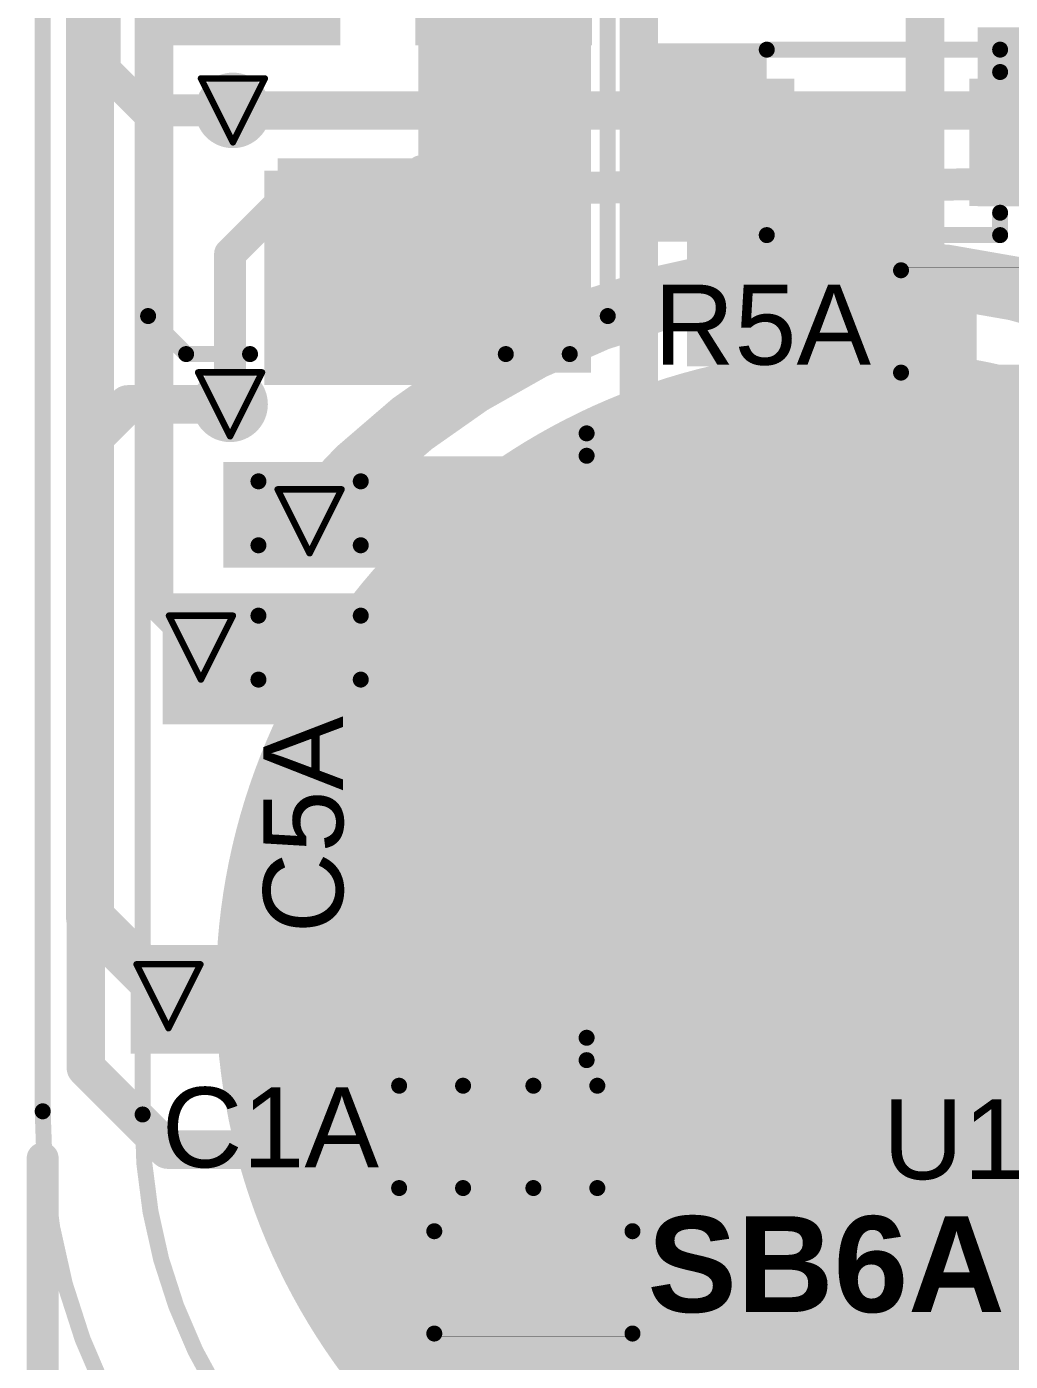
# Model space of a CAD drawing. Header units: inches. Extents: x -4.2 to 12.6, y -6.1 to 3.
# Drawn here: x -3.7234 to -3.4157, y -5.362 to -4.9446 of the extents above; entities that cross this region are included whole.
import ezdxf

# ---------------------------------------------------------------- set-up
doc = ezdxf.new("R2010")
doc.units = ezdxf.units.IN
doc.header["$MEASUREMENT"] = 0
for name, color, linetype in [('Board Outline', 216, 'Continuous'), ('Bottom Layer', 5, 'Continuous'), ('Bottom Overlay', 54, 'Continuous'), ('Bottom Paste', 16, 'Continuous'), ('Dimension', 6, 'Continuous'), ('Drill Drawing', 1, 'Continuous'), ('Flex_Ribbon Bottom Coverlay', 6, 'Continuous'), ('Flex_Ribbon Top Overlay', 2, 'Continuous'), ('Top Layer', 1, 'Continuous'), ('Top Paste', 8, 'Continuous'), ('Top Solder', 216, 'Continuous'), ('Via Holes', 16, 'Continuous')]:
    doc.layers.add(name, color=color, linetype=linetype)
doc.styles.add('Arial', font='', dxfattribs={"height": 0.2})
doc.styles.add('Arial_Bold', font='', dxfattribs={"height": 0.2})
doc.styles.get('Arial').set_extended_font_data('Arial')
doc.styles.get('Arial_Bold').set_extended_font_data('Arial', bold=True)

# ---------------------------------------------------------------- blocks, each defined once
blk = doc.blocks.new('_EMG________B_2')
at = {"layer": 'Bottom Layer'}
h = blk.add_hatch(color=5, dxfattribs=at)
edge = h.paths.add_edge_path()
edge.add_arc((0, -0.3932), 0.19685, 0, 360)
at = {"layer": 'Bottom Paste'}
h = blk.add_hatch(color=16, dxfattribs=at)
edge = h.paths.add_edge_path()
edge.add_arc((0, -0.3932), 0.19685, 0, 360)
at = {"layer": 'Flex_Ribbon Bottom Coverlay'}
h = blk.add_hatch(color=6, dxfattribs=at)
edge = h.paths.add_edge_path()
edge.add_arc((0, -0.3932), 0.20085, 0, 360)
h = blk.add_hatch(color=6, dxfattribs=at)
edge = h.paths.add_edge_path()
edge.add_arc((0, -0.3932), 0.20085, 0, 360)
at = {"layer": 'Bottom Overlay', "const_width": 0.005}
blk.add_lwpolyline([(-0.22375, -0.43172), (-0.22375, 0.43172)], dxfattribs=at)
blk.add_lwpolyline([(-0.06026, -0.59892, -0.414214), (-0.22375, -0.43172)], format="xyb", dxfattribs=at)
at = {"layer": 'Bottom Overlay', "const_width": 0.0025}
blk.add_lwpolyline([(-0.225, -0.43172, 1), (-0.2225, -0.43172, 1)], format="xyb", close=True, dxfattribs=at)
blk.add_lwpolyline([(-0.225, -0.43172, 1), (-0.2225, -0.43172, 1)], format="xyb", close=True, dxfattribs=at)
blk = doc.blocks.new('SOIC_8_4')
at = {"layer": 'Flex_Ribbon Top Overlay'}
blk.add_hatch(color=2, dxfattribs=at).paths.add_polyline_path([(-0.072, 0.062), (-0.059, 0.062), (-0.059, 0.088), (-0.072, 0.088)])
at = {"layer": 'Top Layer'}
for points in [[(-0.07579, 0.08681), (-0.07579, 0.06319), (-0.13681, 0.06319), (-0.13681, 0.08681)], [(0.13681, 0.08681), (0.13681, 0.06319), (0.07579, 0.06319), (0.07579, 0.08681)], [(-0.07579, 0.03681), (-0.07579, 0.01319), (-0.13681, 0.01319), (-0.13681, 0.03681)], [(0.13681, 0.03681), (0.13681, 0.01319), (0.07579, 0.01319), (0.07579, 0.03681)], [(-0.07579, -0.01319), (-0.07579, -0.03681), (-0.13681, -0.03681), (-0.13681, -0.01319)], [(0.13681, -0.01319), (0.13681, -0.03681), (0.07579, -0.03681), (0.07579, -0.01319)], [(-0.07579, -0.06319), (-0.07579, -0.08681), (-0.13681, -0.08681), (-0.13681, -0.06319)], [(0.13681, -0.06319), (0.13681, -0.08681), (0.07579, -0.08681), (0.07579, -0.06319)]]:
    blk.add_hatch(color=1, dxfattribs=at).paths.add_polyline_path(points)
at = {"layer": 'Top Paste'}
for points in [[(-0.07579, 0.08681), (-0.07579, 0.06319), (-0.13681, 0.06319), (-0.13681, 0.08681)], [(0.13681, 0.08681), (0.13681, 0.06319), (0.07579, 0.06319), (0.07579, 0.08681)], [(-0.07579, 0.03681), (-0.07579, 0.01319), (-0.13681, 0.01319), (-0.13681, 0.03681)], [(0.13681, 0.03681), (0.13681, 0.01319), (0.07579, 0.01319), (0.07579, 0.03681)], [(-0.07579, -0.01319), (-0.07579, -0.03681), (-0.13681, -0.03681), (-0.13681, -0.01319)], [(0.13681, -0.01319), (0.13681, -0.03681), (0.07579, -0.03681), (0.07579, -0.01319)], [(-0.07579, -0.06319), (-0.07579, -0.08681), (-0.13681, -0.08681), (-0.13681, -0.06319)], [(0.13681, -0.06319), (0.13681, -0.08681), (0.07579, -0.08681), (0.07579, -0.06319)]]:
    blk.add_hatch(color=8, dxfattribs=at).paths.add_polyline_path(points)
at = {"layer": 'Top Solder'}
for points in [[(-0.07179, 0.09081), (-0.07179, 0.05919), (-0.14081, 0.05919), (-0.14081, 0.09081)], [(-0.07179, 0.09081), (-0.07179, 0.05919), (-0.14081, 0.05919), (-0.14081, 0.09081)], [(0.14081, 0.09081), (0.14081, 0.05919), (0.07179, 0.05919), (0.07179, 0.09081)], [(0.14081, 0.09081), (0.14081, 0.05919), (0.07179, 0.05919), (0.07179, 0.09081)], [(-0.07179, 0.04081), (-0.07179, 0.00919), (-0.14081, 0.00919), (-0.14081, 0.04081)], [(-0.07179, 0.04081), (-0.07179, 0.00919), (-0.14081, 0.00919), (-0.14081, 0.04081)], [(0.14081, 0.04081), (0.14081, 0.00919), (0.07179, 0.00919), (0.07179, 0.04081)], [(0.14081, 0.04081), (0.14081, 0.00919), (0.07179, 0.00919), (0.07179, 0.04081)], [(-0.07179, -0.00919), (-0.07179, -0.04081), (-0.14081, -0.04081), (-0.14081, -0.00919)], [(-0.07179, -0.00919), (-0.07179, -0.04081), (-0.14081, -0.04081), (-0.14081, -0.00919)], [(0.14081, -0.00919), (0.14081, -0.04081), (0.07179, -0.04081), (0.07179, -0.00919)], [(0.14081, -0.00919), (0.14081, -0.04081), (0.07179, -0.04081), (0.07179, -0.00919)], [(-0.07179, -0.05919), (-0.07179, -0.09081), (-0.14081, -0.09081), (-0.14081, -0.05919)], [(-0.07179, -0.05919), (-0.07179, -0.09081), (-0.14081, -0.09081), (-0.14081, -0.05919)], [(0.14081, -0.05919), (0.14081, -0.09081), (0.07179, -0.09081), (0.07179, -0.05919)], [(0.14081, -0.05919), (0.14081, -0.09081), (0.07179, -0.09081), (0.07179, -0.05919)]]:
    blk.add_hatch(color=216, dxfattribs=at).paths.add_polyline_path(points)
at = {"layer": 'Flex_Ribbon Top Overlay', "const_width": 0.005}
for points in [[(0.07837, 0.098), (-0.07837, 0.098)], [(-0.07837, 0.098), (-0.07837, 0.091)], [(0.07837, 0.098), (0.07837, 0.091)], [(-0.148, 0.08), (-0.148, 0.07)], [(-0.143, 0.075), (-0.148, 0.08)], [(-0.143, 0.075), (-0.148, 0.07)], [(-0.07837, -0.091), (-0.07837, -0.098)], [(0.07837, -0.091), (0.07837, -0.098)], [(0.07837, -0.098), (-0.07837, -0.098)]]:
    blk.add_lwpolyline(points, dxfattribs=at)
at = {"layer": 'Flex_Ribbon Top Overlay', "const_width": 0.0025}
for points in [[(-0.07962, 0.098, 1), (-0.07712, 0.098, 1)], [(-0.07962, 0.098, 1), (-0.07712, 0.098, 1)], [(0.07712, 0.098, 1), (0.07962, 0.098, 1)], [(0.07712, 0.098, 1), (0.07962, 0.098, 1)], [(-0.07962, 0.091, 1), (-0.07712, 0.091, 1)], [(0.07712, 0.091, 1), (0.07962, 0.091, 1)], [(-0.14925, 0.08, 1), (-0.14675, 0.08, 1)], [(-0.14925, 0.08, 1), (-0.14675, 0.08, 1)], [(-0.14425, 0.075, 1), (-0.14175, 0.075, 1)], [(-0.14425, 0.075, 1), (-0.14175, 0.075, 1)], [(-0.14925, 0.07, 1), (-0.14675, 0.07, 1)], [(-0.14925, 0.07, 1), (-0.14675, 0.07, 1)], [(-0.07962, -0.091, 1), (-0.07712, -0.091, 1)], [(0.07712, -0.091, 1), (0.07962, -0.091, 1)], [(-0.07962, -0.098, 1), (-0.07712, -0.098, 1)], [(-0.07962, -0.098, 1), (-0.07712, -0.098, 1)], [(0.07712, -0.098, 1), (0.07962, -0.098, 1)], [(0.07712, -0.098, 1), (0.07962, -0.098, 1)]]:
    blk.add_lwpolyline(points, format="xyb", close=True, dxfattribs=at)
blk = doc.blocks.new('S______B______0402_7')
at = {"layer": 'Top Layer'}
for points in [[(-0.0275, -0.0125), (-0.0275, 0.0125), (-0.0095, 0.0125), (-0.0095, -0.0125)], [(0.0095, -0.0125), (0.0095, 0.0125), (0.0275, 0.0125), (0.0275, -0.0125)]]:
    blk.add_hatch(color=1, dxfattribs=at).paths.add_polyline_path(points)
at = {"layer": 'Top Paste'}
for points in [[(-0.0275, -0.0125), (-0.0275, 0.0125), (-0.0095, 0.0125), (-0.0095, -0.0125)], [(0.0095, -0.0125), (0.0095, 0.0125), (0.0275, 0.0125), (0.0275, -0.0125)]]:
    blk.add_hatch(color=8, dxfattribs=at).paths.add_polyline_path(points)
at = {"layer": 'Top Solder'}
for points in [[(-0.02967, -0.01467), (-0.02967, 0.01467), (-0.00733, 0.01467), (-0.00733, -0.01467)], [(-0.02967, -0.01467), (-0.02967, 0.01467), (-0.00733, 0.01467), (-0.00733, -0.01467)], [(0.00733, -0.01467), (0.00733, 0.01467), (0.02967, 0.01467), (0.02967, -0.01467)], [(0.00733, -0.01467), (0.00733, 0.01467), (0.02967, 0.01467), (0.02967, -0.01467)]]:
    blk.add_hatch(color=216, dxfattribs=at).paths.add_polyline_path(points)
at = {"layer": 'Flex_Ribbon Top Overlay'}
for points, const_width in [([(-0.031, 0.016), (0.031, 0.016)], 0.005), ([(-0.031, -0.016), (-0.031, 0.016)], 0.005), ([(0.031, -0.016), (0.031, 0.016)], 0.005), ([(-0.031, -0.016), (0.031, -0.016)], 0.005), ([(-0.032, -0.017), (0.032, -0.017)], 0.000127)]:
    blk.add_lwpolyline(points, dxfattribs=dict(at, const_width=const_width))
for points, const_width in [([(-0.03225, 0.016, 1), (-0.02975, 0.016, 1)], 0.0025), ([(-0.03225, 0.016, 1), (-0.02975, 0.016, 1)], 0.0025), ([(0.02975, 0.016, 1), (0.03225, 0.016, 1)], 0.0025), ([(0.02975, 0.016, 1), (0.03225, 0.016, 1)], 0.0025), ([(-0.03225, -0.016, 1), (-0.02975, -0.016, 1)], 0.0025), ([(-0.03225, -0.016, 1), (-0.02975, -0.016, 1)], 0.0025), ([(0.02975, -0.016, 1), (0.03225, -0.016, 1)], 0.0025), ([(0.02975, -0.016, 1), (0.03225, -0.016, 1)], 0.0025), ([(-0.03203, -0.017, 1), (-0.03197, -0.017, 1)], 0.0000635), ([(0.03197, -0.017, 1), (0.03203, -0.017, 1)], 0.0000635)]:
    blk.add_lwpolyline(points, format="xyb", close=True, dxfattribs=dict(at, const_width=const_width))
blk = doc.blocks.new('TC33X_2_104E__15')
at = {"layer": 'Top Layer'}
for points in [[(0.00787, 0.12992), (0.07087, 0.12992), (0.07087, 0.07087), (0.00787, 0.07087)], [(-0.02362, 0.02362), (0.02362, 0.02362), (0.02362, -0.02362), (-0.02362, -0.02362)], [(0.05512, 0.02362), (0.10236, 0.02362), (0.10236, -0.02362), (0.05512, -0.02362)]]:
    blk.add_hatch(color=1, dxfattribs=at).paths.add_polyline_path(points)
at = {"layer": 'Top Paste'}
for points in [[(0.00787, 0.12992), (0.07087, 0.12992), (0.07087, 0.07087), (0.00787, 0.07087)], [(-0.02362, 0.02362), (0.02362, 0.02362), (0.02362, -0.02362), (-0.02362, -0.02362)], [(0.05512, 0.02362), (0.10236, 0.02362), (0.10236, -0.02362), (0.05512, -0.02362)]]:
    blk.add_hatch(color=8, dxfattribs=at).paths.add_polyline_path(points)
at = {"layer": 'Top Solder'}
for points in [[(0.00387, 0.13392), (0.07487, 0.13392), (0.07487, 0.06687), (0.00387, 0.06687)], [(0.00387, 0.13392), (0.07487, 0.13392), (0.07487, 0.06687), (0.00387, 0.06687)], [(-0.02762, 0.02762), (0.02762, 0.02762), (0.02762, -0.02762), (-0.02762, -0.02762)], [(-0.02762, 0.02762), (0.02762, 0.02762), (0.02762, -0.02762), (-0.02762, -0.02762)], [(0.05112, 0.02762), (0.10636, 0.02762), (0.10636, -0.02762), (0.05112, -0.02762)], [(0.05112, 0.02762), (0.10636, 0.02762), (0.10636, -0.02762), (0.05112, -0.02762)]]:
    blk.add_hatch(color=216, dxfattribs=at).paths.add_polyline_path(points)
at = {"layer": 'Flex_Ribbon Top Overlay', "const_width": 0.005}
for points in [[(-0.02063, 0.1242), (-0.03252, 0.11231)], [(-0.00063, 0.1242), (-0.02063, 0.1242)], [(0.09937, 0.1242), (0.07937, 0.1242)], [(0.11126, 0.11231), (0.09937, 0.1242)], [(-0.03252, 0.11231), (-0.03252, -0.02776)], [(0.11126, 0.11231), (0.11126, -0.02776)], [(-0.043, 0), (-0.043, -0.01)], [(-0.038, -0.005), (-0.043, 0)], [(-0.038, -0.005), (-0.043, -0.01)], [(0.11126, -0.02776), (-0.03252, -0.02776)]]:
    blk.add_lwpolyline(points, dxfattribs=at)
at = {"layer": 'Flex_Ribbon Top Overlay', "const_width": 0.0025}
for points in [[(-0.02188, 0.1242, 1), (-0.01938, 0.1242, 1)], [(-0.02188, 0.1242, 1), (-0.01938, 0.1242, 1)], [(-0.00188, 0.1242, 1), (0.00062, 0.1242, 1)], [(0.07812, 0.1242, 1), (0.08062, 0.1242, 1)], [(0.09812, 0.1242, 1), (0.10062, 0.1242, 1)], [(0.09812, 0.1242, 1), (0.10062, 0.1242, 1)], [(-0.03377, 0.11231, 1), (-0.03127, 0.11231, 1)], [(-0.03377, 0.11231, 1), (-0.03127, 0.11231, 1)], [(0.11001, 0.11231, 1), (0.11251, 0.11231, 1)], [(0.11001, 0.11231, 1), (0.11251, 0.11231, 1)], [(-0.04425, 0, 1), (-0.04175, 0, 1)], [(-0.04425, 0, 1), (-0.04175, 0, 1)], [(-0.03925, -0.005, 1), (-0.03675, -0.005, 1)], [(-0.03925, -0.005, 1), (-0.03675, -0.005, 1)], [(-0.04425, -0.01, 1), (-0.04175, -0.01, 1)], [(-0.04425, -0.01, 1), (-0.04175, -0.01, 1)], [(-0.03377, -0.02776, 1), (-0.03127, -0.02776, 1)], [(-0.03377, -0.02776, 1), (-0.03127, -0.02776, 1)], [(0.11001, -0.02776, 1), (0.11251, -0.02776, 1)], [(0.11001, -0.02776, 1), (0.11251, -0.02776, 1)]]:
    blk.add_lwpolyline(points, format="xyb", close=True, dxfattribs=at)
blk = doc.blocks.new('R___0402_19')
at = {"layer": 'Top Layer'}
for points in [[(-0.0275, -0.0125), (-0.0275, 0.0125), (-0.0095, 0.0125), (-0.0095, -0.0125)], [(0.0095, -0.0125), (0.0095, 0.0125), (0.0275, 0.0125), (0.0275, -0.0125)]]:
    blk.add_hatch(color=1, dxfattribs=at).paths.add_polyline_path(points)
at = {"layer": 'Top Paste'}
for points in [[(-0.0275, -0.0125), (-0.0275, 0.0125), (-0.0095, 0.0125), (-0.0095, -0.0125)], [(0.0095, -0.0125), (0.0095, 0.0125), (0.0275, 0.0125), (0.0275, -0.0125)]]:
    blk.add_hatch(color=8, dxfattribs=at).paths.add_polyline_path(points)
at = {"layer": 'Top Solder'}
for points in [[(-0.02967, -0.01467), (-0.02967, 0.01467), (-0.00733, 0.01467), (-0.00733, -0.01467)], [(-0.02967, -0.01467), (-0.02967, 0.01467), (-0.00733, 0.01467), (-0.00733, -0.01467)], [(0.00733, -0.01467), (0.00733, 0.01467), (0.02967, 0.01467), (0.02967, -0.01467)], [(0.00733, -0.01467), (0.00733, 0.01467), (0.02967, 0.01467), (0.02967, -0.01467)]]:
    blk.add_hatch(color=216, dxfattribs=at).paths.add_polyline_path(points)
at = {"layer": 'Flex_Ribbon Top Overlay'}
for points, const_width in [([(0.031, 0.016), (-0.031, 0.016)], 0.005), ([(-0.031, 0.016), (-0.031, -0.016)], 0.005), ([(0.031, 0.016), (0.031, -0.016)], 0.005), ([(0.031, -0.016), (-0.031, -0.016)], 0.005), ([(0.032, -0.017), (-0.032, -0.017)], 0.000127)]:
    blk.add_lwpolyline(points, dxfattribs=dict(at, const_width=const_width))
for points, const_width in [([(-0.03225, 0.016, 1), (-0.02975, 0.016, 1)], 0.0025), ([(-0.03225, 0.016, 1), (-0.02975, 0.016, 1)], 0.0025), ([(0.02975, 0.016, 1), (0.03225, 0.016, 1)], 0.0025), ([(0.02975, 0.016, 1), (0.03225, 0.016, 1)], 0.0025), ([(-0.03225, -0.016, 1), (-0.02975, -0.016, 1)], 0.0025), ([(-0.03225, -0.016, 1), (-0.02975, -0.016, 1)], 0.0025), ([(0.02975, -0.016, 1), (0.03225, -0.016, 1)], 0.0025), ([(0.02975, -0.016, 1), (0.03225, -0.016, 1)], 0.0025), ([(-0.03203, -0.017, 1), (-0.03197, -0.017, 1)], 0.0000635), ([(0.03197, -0.017, 1), (0.03203, -0.017, 1)], 0.0000635)]:
    blk.add_lwpolyline(points, format="xyb", close=True, dxfattribs=dict(at, const_width=const_width))
blk = doc.blocks.new('SOD_323_27')
at = {"layer": 'Flex_Ribbon Top Overlay'}
for points in [[(-0.079, 0.019), (-0.036, 0.019), (-0.036, 0.031), (-0.079, 0.031)], [(-0.079, -0.02), (-0.062, -0.02), (-0.062, 0.02), (-0.079, 0.02)], [(-0.079, -0.031), (-0.036, -0.031), (-0.036, -0.019), (-0.079, -0.019)]]:
    blk.add_hatch(color=2, dxfattribs=at).paths.add_polyline_path(points)
at = {"layer": 'Top Layer'}
for points in [[(-0.02953, -0.01772), (-0.06102, -0.01772), (-0.06102, 0.01772), (-0.02953, 0.01772)], [(0.06102, -0.01772), (0.02953, -0.01772), (0.02953, 0.01772), (0.06102, 0.01772)]]:
    blk.add_hatch(color=1, dxfattribs=at).paths.add_polyline_path(points)
at = {"layer": 'Top Paste'}
for points in [[(-0.02953, -0.01772), (-0.06102, -0.01772), (-0.06102, 0.01772), (-0.02953, 0.01772)], [(0.06102, -0.01772), (0.02953, -0.01772), (0.02953, 0.01772), (0.06102, 0.01772)]]:
    blk.add_hatch(color=8, dxfattribs=at).paths.add_polyline_path(points)
at = {"layer": 'Top Solder'}
for points in [[(-0.02736, -0.01988), (-0.06319, -0.01988), (-0.06319, 0.01988), (-0.02736, 0.01988)], [(-0.02736, -0.01988), (-0.06319, -0.01988), (-0.06319, 0.01988), (-0.02736, 0.01988)], [(0.06319, -0.01988), (0.02736, -0.01988), (0.02736, 0.01988), (0.06319, 0.01988)], [(0.06319, -0.01988), (0.02736, -0.01988), (0.02736, 0.01988), (0.06319, 0.01988)]]:
    blk.add_hatch(color=216, dxfattribs=at).paths.add_polyline_path(points)
at = {"layer": 'Flex_Ribbon Top Overlay', "const_width": 0.005}
for points in [[(-0.036, 0.029), (0.037, 0.029)], [(0.037, 0.022), (0.037, 0.029)], [(0.037, -0.029), (0.037, -0.022)], [(-0.036, -0.029), (0.037, -0.029)]]:
    blk.add_lwpolyline(points, dxfattribs=at)
at = {"layer": 'Flex_Ribbon Top Overlay', "const_width": 0.0025}
for points in [[(-0.03725, 0.029, 1), (-0.03475, 0.029, 1)], [(0.03575, 0.029, 1), (0.03825, 0.029, 1)], [(0.03575, 0.029, 1), (0.03825, 0.029, 1)], [(0.03575, 0.022, 1), (0.03825, 0.022, 1)], [(0.03575, -0.022, 1), (0.03825, -0.022, 1)], [(-0.03725, -0.029, 1), (-0.03475, -0.029, 1)], [(0.03575, -0.029, 1), (0.03825, -0.029, 1)], [(0.03575, -0.029, 1), (0.03825, -0.029, 1)]]:
    blk.add_lwpolyline(points, format="xyb", close=True, dxfattribs=at)
blk = doc.blocks.new('C___0402_30')
at = {"layer": 'Top Layer'}
for points in [[(-0.0275, -0.0125), (-0.0275, 0.0125), (-0.0095, 0.0125), (-0.0095, -0.0125)], [(0.0095, -0.0125), (0.0095, 0.0125), (0.0275, 0.0125), (0.0275, -0.0125)]]:
    blk.add_hatch(color=1, dxfattribs=at).paths.add_polyline_path(points)
at = {"layer": 'Top Paste'}
for points in [[(-0.0275, -0.0125), (-0.0275, 0.0125), (-0.0095, 0.0125), (-0.0095, -0.0125)], [(0.0095, -0.0125), (0.0095, 0.0125), (0.0275, 0.0125), (0.0275, -0.0125)]]:
    blk.add_hatch(color=8, dxfattribs=at).paths.add_polyline_path(points)
at = {"layer": 'Top Solder'}
for points in [[(-0.02986, -0.01486), (-0.02986, 0.01486), (-0.00714, 0.01486), (-0.00714, -0.01486)], [(-0.02986, -0.01486), (-0.02986, 0.01486), (-0.00714, 0.01486), (-0.00714, -0.01486)], [(0.00714, -0.01486), (0.00714, 0.01486), (0.02986, 0.01486), (0.02986, -0.01486)], [(0.00714, -0.01486), (0.00714, 0.01486), (0.02986, 0.01486), (0.02986, -0.01486)]]:
    blk.add_hatch(color=216, dxfattribs=at).paths.add_polyline_path(points)
at = {"layer": 'Flex_Ribbon Top Overlay', "const_width": 0.005}
for points in [[(-0.031, -0.016), (-0.031, 0.016)], [(-0.011, 0.016), (-0.031, 0.016)], [(0.031, 0.016), (0.011, 0.016)], [(0.031, -0.016), (0.031, 0.016)], [(-0.011, -0.016), (-0.031, -0.016)], [(0.031, -0.016), (0.011, -0.016)]]:
    blk.add_lwpolyline(points, dxfattribs=at)
at = {"layer": 'Flex_Ribbon Top Overlay', "const_width": 0.0025}
for points in [[(-0.03225, 0.016, 1), (-0.02975, 0.016, 1)], [(-0.03225, 0.016, 1), (-0.02975, 0.016, 1)], [(-0.01225, 0.016, 1), (-0.00975, 0.016, 1)], [(0.00975, 0.016, 1), (0.01225, 0.016, 1)], [(0.02975, 0.016, 1), (0.03225, 0.016, 1)], [(0.02975, 0.016, 1), (0.03225, 0.016, 1)], [(-0.03225, -0.016, 1), (-0.02975, -0.016, 1)], [(-0.03225, -0.016, 1), (-0.02975, -0.016, 1)], [(-0.01225, -0.016, 1), (-0.00975, -0.016, 1)], [(0.00975, -0.016, 1), (0.01225, -0.016, 1)], [(0.02975, -0.016, 1), (0.03225, -0.016, 1)], [(0.02975, -0.016, 1), (0.03225, -0.016, 1)]]:
    blk.add_lwpolyline(points, format="xyb", close=True, dxfattribs=at)
blk = doc.blocks.new('C___0402_34')
at = {"layer": 'Top Layer'}
for points in [[(-0.0275, -0.0125), (-0.0275, 0.0125), (-0.0095, 0.0125), (-0.0095, -0.0125)], [(0.0095, -0.0125), (0.0095, 0.0125), (0.0275, 0.0125), (0.0275, -0.0125)]]:
    blk.add_hatch(color=1, dxfattribs=at).paths.add_polyline_path(points)
at = {"layer": 'Top Paste'}
for points in [[(-0.0275, -0.0125), (-0.0275, 0.0125), (-0.0095, 0.0125), (-0.0095, -0.0125)], [(0.0095, -0.0125), (0.0095, 0.0125), (0.0275, 0.0125), (0.0275, -0.0125)]]:
    blk.add_hatch(color=8, dxfattribs=at).paths.add_polyline_path(points)
at = {"layer": 'Top Solder'}
for points in [[(-0.02986, -0.01486), (-0.02986, 0.01486), (-0.00714, 0.01486), (-0.00714, -0.01486)], [(-0.02986, -0.01486), (-0.02986, 0.01486), (-0.00714, 0.01486), (-0.00714, -0.01486)], [(0.00714, -0.01486), (0.00714, 0.01486), (0.02986, 0.01486), (0.02986, -0.01486)], [(0.00714, -0.01486), (0.00714, 0.01486), (0.02986, 0.01486), (0.02986, -0.01486)]]:
    blk.add_hatch(color=216, dxfattribs=at).paths.add_polyline_path(points)
at = {"layer": 'Flex_Ribbon Top Overlay', "const_width": 0.005}
for points in [[(-0.031, 0.016), (-0.031, -0.016)], [(-0.011, 0.016), (-0.031, 0.016)], [(0.031, 0.016), (0.011, 0.016)], [(0.031, 0.016), (0.031, -0.016)], [(-0.011, -0.016), (-0.031, -0.016)], [(0.031, -0.016), (0.011, -0.016)]]:
    blk.add_lwpolyline(points, dxfattribs=at)
at = {"layer": 'Flex_Ribbon Top Overlay', "const_width": 0.0025}
for points in [[(-0.03225, 0.016, 1), (-0.02975, 0.016, 1)], [(-0.03225, 0.016, 1), (-0.02975, 0.016, 1)], [(-0.01225, 0.016, 1), (-0.00975, 0.016, 1)], [(0.00975, 0.016, 1), (0.01225, 0.016, 1)], [(0.02975, 0.016, 1), (0.03225, 0.016, 1)], [(0.02975, 0.016, 1), (0.03225, 0.016, 1)], [(-0.03225, -0.016, 1), (-0.02975, -0.016, 1)], [(-0.03225, -0.016, 1), (-0.02975, -0.016, 1)], [(-0.01225, -0.016, 1), (-0.00975, -0.016, 1)], [(0.00975, -0.016, 1), (0.01225, -0.016, 1)], [(0.02975, -0.016, 1), (0.03225, -0.016, 1)], [(0.02975, -0.016, 1), (0.03225, -0.016, 1)]]:
    blk.add_lwpolyline(points, format="xyb", close=True, dxfattribs=at)

msp = doc.modelspace()

# ---------------------------------------------------------------- hatches: boundary and pattern name
at = {"layer": 'Bottom Layer'}
h = msp.add_hatch(color=5, dxfattribs=at)
edge = h.paths.add_edge_path()
edge.add_arc((-3.65889, -4.97078), 0.01181, 0, 360)
h = msp.add_hatch(color=5, dxfattribs=at)
edge = h.paths.add_edge_path()
edge.add_arc((-3.65976, -5.0627), 0.01181, 0, 360)
h = msp.add_hatch(color=5, dxfattribs=at)
edge = h.paths.add_edge_path()
edge.add_arc((-3.63489, -5.09928), 0.01181, 0, 360)
h = msp.add_hatch(color=5, dxfattribs=at)
edge = h.paths.add_edge_path()
edge.add_arc((-3.66889, -5.13878), 0.01181, 0, 360)
h = msp.add_hatch(color=5, dxfattribs=at)
edge = h.paths.add_edge_path()
edge.add_arc((-3.67904, -5.24781), 0.01181, 0, 360)
at = {"layer": 'Top Layer'}
for points in [[(-3.60089, -5.05278), (-3.54689, -5.05278), (-3.54689, -4.89178), (-3.60089, -4.89178)], [(-3.42589, -5.00078), (-3.33489, -5.00078), (-3.33489, -4.94478), (-3.42589, -4.94478)], [(-3.51689, -5.05078), (-3.43689, -5.05078), (-3.43689, -4.96478), (-3.51689, -4.96478)], [(-3.64489, -5.03978), (-3.58189, -5.03978), (-3.58189, -4.98578), (-3.64489, -4.98578)], [(-3.51689, -5.05078), (-3.42889, -5.05078), (-3.42889, -5.02378), (-3.51689, -5.02378)], [(-3.66189, -5.11378), (-3.52489, -5.11378), (-3.52489, -5.08078), (-3.66189, -5.08078)], [(-3.68089, -5.16278), (-3.54389, -5.16278), (-3.54389, -5.12178), (-3.68089, -5.12178)], [(-3.69089, -5.26578), (-3.51489, -5.26578), (-3.51489, -5.23178), (-3.69089, -5.23178)], [(-3.56589, -5.24978), (-3.56589, -5.30778), (-3.51489, -5.30778), (-3.51489, -5.24978)], [(-3.61389, -5.40878), (-3.57389, -5.40878), (-3.57389, -5.27778), (-3.61389, -5.27778)], [(-3.55589, -5.35678), (-3.49489, -5.35678), (-3.49489, -5.31828), (-3.55589, -5.31828)]]:
    msp.add_hatch(color=1, dxfattribs=at).paths.add_polyline_path(points)
h = msp.add_hatch(color=1, dxfattribs=at)
edge = h.paths.add_edge_path()
edge.add_arc((-3.65889, -4.97078), 0.01181, 0, 360)
h = msp.add_hatch(color=1, dxfattribs=at)
edge = h.paths.add_edge_path()
edge.add_arc((-3.65976, -5.0627), 0.01181, 0, 360)
h = msp.add_hatch(color=1, dxfattribs=at)
edge = h.paths.add_edge_path()
edge.add_arc((-3.63489, -5.09928), 0.01181, 0, 360)
h = msp.add_hatch(color=1, dxfattribs=at)
edge = h.paths.add_edge_path()
edge.add_arc((-3.66889, -5.13878), 0.01181, 0, 360)
h = msp.add_hatch(color=1, dxfattribs=at)
edge = h.paths.add_edge_path()
edge.add_arc((-3.67904, -5.24781), 0.01181, 0, 360)
at = {"layer": 'Via Holes'}
h = msp.add_hatch(color=7, dxfattribs=at)
edge = h.paths.add_edge_path()
edge.add_arc((-3.65889, -4.97078), 0.00591, 0, 360)
h = msp.add_hatch(color=7, dxfattribs=at)
edge = h.paths.add_edge_path()
edge.add_arc((-3.65976, -5.0627), 0.00591, 0, 360)
h = msp.add_hatch(color=7, dxfattribs=at)
edge = h.paths.add_edge_path()
edge.add_arc((-3.63489, -5.09928), 0.00591, 0, 360)
h = msp.add_hatch(color=7, dxfattribs=at)
edge = h.paths.add_edge_path()
edge.add_arc((-3.66889, -5.13878), 0.00591, 0, 360)
h = msp.add_hatch(color=7, dxfattribs=at)
edge = h.paths.add_edge_path()
edge.add_arc((-3.67904, -5.24781), 0.00591, 0, 360)

# ---------------------------------------------------------------- linework, layer by layer
at = {"layer": 'Board Outline', "const_width": 0.005}
msp.add_lwpolyline([(-3.71838, -5.28378), (-3.71837, -4.42332)], dxfattribs=at)
msp.add_lwpolyline([(-3.52375, -5.48284, -0.414214), (-3.71838, -5.28379)], format="xyb", dxfattribs=at)
at = {"layer": 'Board Outline', "const_width": 0.0025}
for points in [[(-3.71963, -5.28378, 1), (-3.71713, -5.28378, 1)], [(-3.71963, -5.28379, 1), (-3.71713, -5.28379, 1)]]:
    msp.add_lwpolyline(points, format="xyb", close=True, dxfattribs=at)
at = {"layer": 'Bottom Layer'}
for points, const_width in [([(-3.70357, -5.22328), (-3.70357, -4.76447)], 0.015), ([(-3.68257, -5.1251), (-3.68257, -4.78438)], 0.01), ([(-3.65889, -4.97078), (-3.38789, -4.97078)], 0.012), ([(-3.65976, -5.01565), (-3.63985, -4.99574)], 0.01), ([(-3.63985, -4.99574), (-3.39213, -4.9936)], 0.01), ([(-3.65976, -5.01565), (-3.65976, -5.0627)], 0.01), ([(-3.68257, -5.1251), (-3.67057, -5.1371)], 0.01), ([(-3.67057, -5.1371), (-3.67057, -5.1371)], 0.01), ([(-3.67057, -5.1371), (-3.66889, -5.13878)], 0.01), ([(-3.46314, -5.15805), (-3.46287, -5.15778)], 0.022), ([(-3.46314, -5.24662), (-3.46314, -5.15805)], 0.022), ([(-3.70357, -5.22328), (-3.67904, -5.24781)], 0.015)]:
    msp.add_lwpolyline(points, dxfattribs=dict(at, const_width=const_width))
for points, const_width in [([(-3.66189, -4.97078, 1), (-3.65589, -4.97078, 1)], 0.006), ([(-3.64235, -4.99574, 1), (-3.63735, -4.99574, 1)], 0.005), ([(-3.64235, -4.99574, 1), (-3.63735, -4.99574, 1)], 0.005), ([(-3.66226, -5.01565, 1), (-3.65726, -5.01565, 1)], 0.005), ([(-3.66226, -5.01565, 1), (-3.65726, -5.01565, 1)], 0.005), ([(-3.66226, -5.0627, 1), (-3.65726, -5.0627, 1)], 0.005), ([(-3.63989, -5.09928, 1), (-3.62989, -5.09928, 1)], 0.01), ([(-3.68507, -5.1251, 1), (-3.68007, -5.1251, 1)], 0.005), ([(-3.68507, -5.1251, 1), (-3.68007, -5.1251, 1)], 0.005), ([(-3.67307, -5.1371, 1), (-3.66807, -5.1371, 1)], 0.005), ([(-3.67307, -5.1371, 1), (-3.66807, -5.1371, 1)], 0.005), ([(-3.67307, -5.1371, 1), (-3.66807, -5.1371, 1)], 0.005), ([(-3.67307, -5.1371, 1), (-3.66807, -5.1371, 1)], 0.005), ([(-3.67139, -5.13878, 1), (-3.66639, -5.13878, 1)], 0.005), ([(-3.46864, -5.15805, 1), (-3.45764, -5.15805, 1)], 0.011), ([(-3.46864, -5.15805, 1), (-3.45764, -5.15805, 1)], 0.011), ([(-3.46837, -5.15778, 1), (-3.45737, -5.15778, 1)], 0.011), ([(-3.70732, -5.22328, 1), (-3.69982, -5.22328, 1)], 0.0075), ([(-3.70732, -5.22328, 1), (-3.69982, -5.22328, 1)], 0.0075), ([(-3.46864, -5.24662, 1), (-3.45764, -5.24662, 1)], 0.011), ([(-3.68279, -5.24781, 1), (-3.67529, -5.24781, 1)], 0.0075)]:
    msp.add_lwpolyline(points, format="xyb", close=True, dxfattribs=dict(at, const_width=const_width))
at = {"layer": 'Bottom Layer', "const_width": 0.02}
msp.add_lwpolyline([(-3.63489, -5.09928, -1.34747), (-3.40339, -5.46541)], format="xyb", dxfattribs=at)
at = {"layer": 'Dimension', "const_width": 0.01}
msp.add_lwpolyline([(-3.71839, -6.004), (-3.71839, -5.2985)], dxfattribs=at)
at = {"layer": 'Dimension', "const_width": 0.005}
msp.add_lwpolyline([(-3.72089, -5.2985, 1), (-3.71589, -5.2985, 1)], format="xyb", close=True, dxfattribs=at)
at = {"layer": 'Drill Drawing', "const_width": 0.002}
for points in [[(-3.66889, -4.96078), (-3.64889, -4.96078)], [(-3.66889, -4.96078), (-3.65889, -4.98078)], [(-3.65889, -4.98078), (-3.64889, -4.96078)], [(-3.66976, -5.0527), (-3.64976, -5.0527)], [(-3.66976, -5.0527), (-3.65976, -5.0727)], [(-3.65976, -5.0727), (-3.64976, -5.0527)], [(-3.64489, -5.08928), (-3.62489, -5.08928)], [(-3.64489, -5.08928), (-3.63489, -5.10928)], [(-3.63489, -5.10928), (-3.62489, -5.08928)], [(-3.67889, -5.12878), (-3.65889, -5.12878)], [(-3.67889, -5.12878), (-3.66889, -5.14878)], [(-3.66889, -5.14878), (-3.65889, -5.12878)], [(-3.68904, -5.23781), (-3.66904, -5.23781)], [(-3.68904, -5.23781), (-3.67904, -5.25781)], [(-3.67904, -5.25781), (-3.66904, -5.23781)]]:
    msp.add_lwpolyline(points, dxfattribs=at)
at = {"layer": 'Drill Drawing', "const_width": 0.001}
for points in [[(-3.66939, -4.96078, 1), (-3.66839, -4.96078, 1)], [(-3.66939, -4.96078, 1), (-3.66839, -4.96078, 1)], [(-3.64939, -4.96078, 1), (-3.64839, -4.96078, 1)], [(-3.64939, -4.96078, 1), (-3.64839, -4.96078, 1)], [(-3.65939, -4.98078, 1), (-3.65839, -4.98078, 1)], [(-3.65939, -4.98078, 1), (-3.65839, -4.98078, 1)], [(-3.67026, -5.0527, 1), (-3.66926, -5.0527, 1)], [(-3.67026, -5.0527, 1), (-3.66926, -5.0527, 1)], [(-3.65026, -5.0527, 1), (-3.64926, -5.0527, 1)], [(-3.65026, -5.0527, 1), (-3.64926, -5.0527, 1)], [(-3.66026, -5.0727, 1), (-3.65926, -5.0727, 1)], [(-3.66026, -5.0727, 1), (-3.65926, -5.0727, 1)], [(-3.64539, -5.08928, 1), (-3.64439, -5.08928, 1)], [(-3.64539, -5.08928, 1), (-3.64439, -5.08928, 1)], [(-3.62539, -5.08928, 1), (-3.62439, -5.08928, 1)], [(-3.62539, -5.08928, 1), (-3.62439, -5.08928, 1)], [(-3.63539, -5.10928, 1), (-3.63439, -5.10928, 1)], [(-3.63539, -5.10928, 1), (-3.63439, -5.10928, 1)], [(-3.67939, -5.12878, 1), (-3.67839, -5.12878, 1)], [(-3.67939, -5.12878, 1), (-3.67839, -5.12878, 1)], [(-3.65939, -5.12878, 1), (-3.65839, -5.12878, 1)], [(-3.65939, -5.12878, 1), (-3.65839, -5.12878, 1)], [(-3.66939, -5.14878, 1), (-3.66839, -5.14878, 1)], [(-3.66939, -5.14878, 1), (-3.66839, -5.14878, 1)], [(-3.68954, -5.23781, 1), (-3.68854, -5.23781, 1)], [(-3.68954, -5.23781, 1), (-3.68854, -5.23781, 1)], [(-3.66954, -5.23781, 1), (-3.66854, -5.23781, 1)], [(-3.66954, -5.23781, 1), (-3.66854, -5.23781, 1)], [(-3.67954, -5.25781, 1), (-3.67854, -5.25781, 1)], [(-3.67954, -5.25781, 1), (-3.67854, -5.25781, 1)]]:
    msp.add_lwpolyline(points, format="xyb", close=True, dxfattribs=at)
at = {"layer": 'Top Layer'}
for points, const_width in [([(-3.699, -4.95798), (-3.699, -4.40839)], 0.01), ([(-3.44239, -5.03478), (-3.44239, -4.75078)], 0.012), ([(-3.53187, -5.08678), (-3.53187, -4.86078)], 0.012), ([(-3.59087, -4.97278), (-3.59087, -4.9395)], 0.01), ([(-3.699, -4.95798), (-3.68619, -4.97078)], 0.01), ([(-3.68619, -4.97078), (-3.65889, -4.97078)], 0.01), ([(-3.49706, -4.98278), (-3.48889, -4.97462)], 0.01), ([(-3.48889, -4.9787), (-3.48889, -4.97462)], 0.01), ([(-3.61389, -5.00378), (-3.59989, -4.98978)], 0.01), ([(-3.63824, -5.00378), (-3.61389, -5.00378)], 0.01), ([(-3.70489, -5.07578), (-3.69181, -5.0627)], 0.012), ([(-3.69181, -5.0627), (-3.65976, -5.0627)], 0.012), ([(-3.43389, -5.09578), (-3.40389, -5.06578)], 0.018), ([(-3.70489, -5.27017), (-3.70489, -5.07578)], 0.012), ([(-3.43389, -5.18178), (-3.43389, -5.09578)], 0.018), ([(-3.63637, -5.12778), (-3.63187, -5.13228)], 0.01), ([(-3.66889, -5.13878), (-3.66833, -5.13935)], 0.02), ([(-3.63187, -5.13628), (-3.63187, -5.13228)], 0.01), ([(-3.66833, -5.13935), (-3.63489, -5.13935)], 0.02), ([(-3.63489, -5.13935), (-3.63481, -5.13935)], 0.02), ([(-3.63481, -5.13935), (-3.63187, -5.14228)], 0.02), ([(-3.63187, -5.14228), (-3.60289, -5.14228)], 0.02), ([(-3.63489, -5.13935), (-3.63489, -5.13628)], 0.01), ([(-3.63489, -5.14057), (-3.63489, -5.13935)], 0.01), ([(-3.63187, -5.14228), (-3.63187, -5.14057)], 0.01), ([(-3.63187, -5.20878), (-3.63187, -5.14228)], 0.01), ([(-3.45089, -5.19478), (-3.43789, -5.18178)], 0.018), ([(-3.43389, -5.40078), (-3.43389, -5.18178)], 0.018), ([(-3.57617, -5.19478), (-3.45089, -5.19478)], 0.018), ([(-3.63187, -5.20878), (-3.62087, -5.21978)], 0.01), ([(-3.62087, -5.21978), (-3.50389, -5.21978)], 0.01), ([(-3.50389, -5.21978), (-3.49189, -5.23178)], 0.01), ([(-3.49189, -5.31528), (-3.49189, -5.23178)], 0.01), ([(-3.67904, -5.24781), (-3.67901, -5.24778)], 0.01), ([(-3.67901, -5.24778), (-3.67689, -5.24778)], 0.01), ([(-3.70489, -5.27017), (-3.67928, -5.29578)], 0.012), ([(-3.59489, -5.33728), (-3.59489, -5.29578)], 0.025), ([(-3.67928, -5.29578), (-3.59489, -5.29578)], 0.012), ([(-3.51414, -5.33753), (-3.49189, -5.31528)], 0.01), ([(-3.52539, -5.33753), (-3.51414, -5.33753)], 0.01)]:
    msp.add_lwpolyline(points, dxfattribs=dict(at, const_width=const_width))
for points, const_width in [([(-3.7015, -4.95798, 1), (-3.6965, -4.95798, 1)], 0.005), ([(-3.7015, -4.95798, 1), (-3.6965, -4.95798, 1)], 0.005), ([(-3.68869, -4.97078, 1), (-3.68369, -4.97078, 1)], 0.005), ([(-3.68869, -4.97078, 1), (-3.68369, -4.97078, 1)], 0.005), ([(-3.66139, -4.97078, 1), (-3.65639, -4.97078, 1)], 0.005), ([(-3.59337, -4.97278, 1), (-3.58837, -4.97278, 1)], 0.005), ([(-3.49139, -4.97462, 1), (-3.48639, -4.97462, 1)], 0.005), ([(-3.49139, -4.97462, 1), (-3.48639, -4.97462, 1)], 0.005), ([(-3.49139, -4.9787, 1), (-3.48639, -4.9787, 1)], 0.005), ([(-3.49956, -4.98278, 1), (-3.49456, -4.98278, 1)], 0.005), ([(-3.60239, -4.98978, 1), (-3.59739, -4.98978, 1)], 0.005), ([(-3.64074, -5.00378, 1), (-3.63574, -5.00378, 1)], 0.005), ([(-3.61639, -5.00378, 1), (-3.61139, -5.00378, 1)], 0.005), ([(-3.61639, -5.00378, 1), (-3.61139, -5.00378, 1)], 0.005), ([(-3.44539, -5.03478, 1), (-3.43939, -5.03478, 1)], 0.006), ([(-3.69481, -5.0627, 1), (-3.68881, -5.0627, 1)], 0.006), ([(-3.69481, -5.0627, 1), (-3.68881, -5.0627, 1)], 0.006), ([(-3.66276, -5.0627, 1), (-3.65676, -5.0627, 1)], 0.006), ([(-3.70789, -5.07578, 1), (-3.70189, -5.07578, 1)], 0.006), ([(-3.70789, -5.07578, 1), (-3.70189, -5.07578, 1)], 0.006), ([(-3.53487, -5.08678, 1), (-3.52887, -5.08678, 1)], 0.006), ([(-3.43839, -5.09578, 1), (-3.42939, -5.09578, 1)], 0.009), ([(-3.43839, -5.09578, 1), (-3.42939, -5.09578, 1)], 0.009), ([(-3.63887, -5.12778, 1), (-3.63387, -5.12778, 1)], 0.005), ([(-3.67389, -5.13878, 1), (-3.66389, -5.13878, 1)], 0.01), ([(-3.63437, -5.13228, 1), (-3.62937, -5.13228, 1)], 0.005), ([(-3.63437, -5.13228, 1), (-3.62937, -5.13228, 1)], 0.005), ([(-3.67333, -5.13935, 1), (-3.66333, -5.13935, 1)], 0.01), ([(-3.67333, -5.13935, 1), (-3.66333, -5.13935, 1)], 0.01), ([(-3.63989, -5.13935, 1), (-3.62989, -5.13935, 1)], 0.01), ([(-3.63989, -5.13935, 1), (-3.62989, -5.13935, 1)], 0.01), ([(-3.63981, -5.13935, 1), (-3.62981, -5.13935, 1)], 0.01), ([(-3.63981, -5.13935, 1), (-3.62981, -5.13935, 1)], 0.01), ([(-3.63687, -5.14228, 1), (-3.62687, -5.14228, 1)], 0.01), ([(-3.63687, -5.14228, 1), (-3.62687, -5.14228, 1)], 0.01), ([(-3.63739, -5.13628, 1), (-3.63239, -5.13628, 1)], 0.005), ([(-3.63437, -5.13628, 1), (-3.62937, -5.13628, 1)], 0.005), ([(-3.60789, -5.14228, 1), (-3.59789, -5.14228, 1)], 0.01), ([(-3.63739, -5.13935, 1), (-3.63239, -5.13935, 1)], 0.005), ([(-3.63739, -5.13935, 1), (-3.63239, -5.13935, 1)], 0.005), ([(-3.63739, -5.14057, 1), (-3.63239, -5.14057, 1)], 0.005), ([(-3.63437, -5.14057, 1), (-3.62937, -5.14057, 1)], 0.005), ([(-3.63437, -5.14228, 1), (-3.62937, -5.14228, 1)], 0.005), ([(-3.63437, -5.14228, 1), (-3.62937, -5.14228, 1)], 0.005), ([(-3.44239, -5.18178, 1), (-3.43339, -5.18178, 1)], 0.009), ([(-3.43839, -5.18178, 1), (-3.42939, -5.18178, 1)], 0.009), ([(-3.43839, -5.18178, 1), (-3.42939, -5.18178, 1)], 0.009), ([(-3.58067, -5.19478, 1), (-3.57167, -5.19478, 1)], 0.009), ([(-3.45539, -5.19478, 1), (-3.44639, -5.19478, 1)], 0.009), ([(-3.45539, -5.19478, 1), (-3.44639, -5.19478, 1)], 0.009), ([(-3.63437, -5.20878, 1), (-3.62937, -5.20878, 1)], 0.005), ([(-3.63437, -5.20878, 1), (-3.62937, -5.20878, 1)], 0.005), ([(-3.62337, -5.21978, 1), (-3.61837, -5.21978, 1)], 0.005), ([(-3.62337, -5.21978, 1), (-3.61837, -5.21978, 1)], 0.005), ([(-3.50639, -5.21978, 1), (-3.50139, -5.21978, 1)], 0.005), ([(-3.50639, -5.21978, 1), (-3.50139, -5.21978, 1)], 0.005), ([(-3.49439, -5.23178, 1), (-3.48939, -5.23178, 1)], 0.005), ([(-3.49439, -5.23178, 1), (-3.48939, -5.23178, 1)], 0.005), ([(-3.68154, -5.24781, 1), (-3.67654, -5.24781, 1)], 0.005), ([(-3.68151, -5.24778, 1), (-3.67651, -5.24778, 1)], 0.005), ([(-3.68151, -5.24778, 1), (-3.67651, -5.24778, 1)], 0.005), ([(-3.67939, -5.24778, 1), (-3.67439, -5.24778, 1)], 0.005), ([(-3.70789, -5.27017, 1), (-3.70189, -5.27017, 1)], 0.006), ([(-3.70789, -5.27017, 1), (-3.70189, -5.27017, 1)], 0.006), ([(-3.60114, -5.29578, 1), (-3.58864, -5.29578, 1)], 0.0125), ([(-3.68228, -5.29578, 1), (-3.67628, -5.29578, 1)], 0.006), ([(-3.68228, -5.29578, 1), (-3.67628, -5.29578, 1)], 0.006), ([(-3.59789, -5.29578, 1), (-3.59189, -5.29578, 1)], 0.006), ([(-3.49439, -5.31528, 1), (-3.48939, -5.31528, 1)], 0.005), ([(-3.49439, -5.31528, 1), (-3.48939, -5.31528, 1)], 0.005), ([(-3.60114, -5.33728, 1), (-3.58864, -5.33728, 1)], 0.0125), ([(-3.52789, -5.33753, 1), (-3.52289, -5.33753, 1)], 0.005), ([(-3.51664, -5.33753, 1), (-3.51164, -5.33753, 1)], 0.005), ([(-3.51664, -5.33753, 1), (-3.51164, -5.33753, 1)], 0.005)]:
    msp.add_lwpolyline(points, format="xyb", close=True, dxfattribs=dict(at, const_width=const_width))

# ---------------------------------------------------------------- block references
for name, p in [('_EMG________B_2', (-3.46338, -4.85305)), ('SOD_323_27', (-3.45589, -4.98078)), ('S______B______0402_7', (-3.56489, -5.33728))]:
    msp.add_blockref(name, p)
for name, p, rotation in [('TC33X_2_104E__15', (-3.57415, -4.92278), 180), ('R___0402_19', (-3.41889, -5.03678), 180), ('SOIC_8_4', (-3.46987, -5.16978), 180), ('C___0402_30', (-3.63489, -5.11778), 270), ('C___0402_34', (-3.57589, -5.29178), 180)]:
    msp.add_blockref(name, p, dxfattribs=dict(rotation=rotation))

# ---------------------------------------------------------------- texts
at = {"layer": 'Flex_Ribbon Top Overlay'}
for s, height, style, p in [('R5A', 0.025, 'Arial', (-3.52722, -5.05028)), ('C1A', 0.025, 'Arial', (-3.68113, -5.30128)), ('U1A', 0.025, 'Arial', (-3.4556, -5.305)), ('SB6A', 0.03, 'Arial_Bold', (-3.52919, -5.34658))]:
    msp.add_text(s, height=height, dxfattribs=dict(at, style=style)).set_placement(p)
at = {"layer": 'Flex_Ribbon Top Overlay', "style": 'Arial'}
msp.add_text('C5A', height=0.025, rotation=90, dxfattribs=at).set_placement((-3.6244, -5.22811))

doc.saveas('drawing.dxf')
